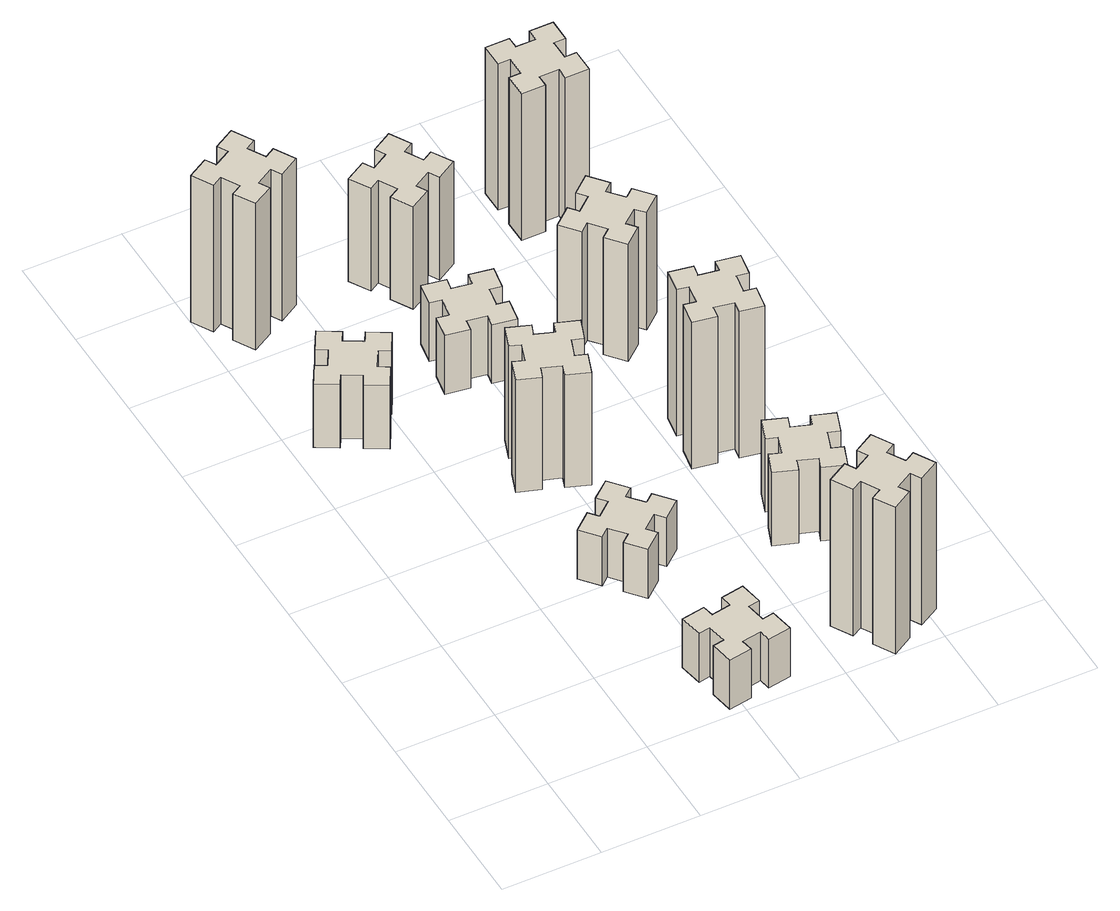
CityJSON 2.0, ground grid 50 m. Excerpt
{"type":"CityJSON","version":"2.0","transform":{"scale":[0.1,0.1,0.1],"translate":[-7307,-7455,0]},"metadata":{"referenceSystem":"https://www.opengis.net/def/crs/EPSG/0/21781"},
"CityObjects":{
"building1":{"type":"Building","attributes":{"class":"1000","function":"1000","usage":"1000","yearOfConstruction":2016,"roofType":"1000","measuredHeight":39,"storeysAboveGround":30,"storeysBelowGround":0},"geometry":[{"type":"Solid","lod":"1","boundaries":[[[[0,1,2,3,4,5,6,7,8,9,10,11,12,13,14,15,16,17,18,19]],[[17,16,20,21]],[[16,15,22,20]],[[15,14,23,22]],[[14,13,24,23]],[[13,12,25,24]],[[12,11,26,25]],[[11,10,27,26]],[[10,9,28,27]],[[9,8,29,28]],[[8,7,30,29]],[[7,6,31,30]],[[6,5,32,31]],[[5,4,33,32]],[[4,3,34,33]],[[3,2,35,34]],[[2,1,36,35]],[[1,0,37,36]],[[0,19,38,37]],[[19,18,39,38]],[[18,17,21,39]],[[24,25,26,27,28,29,30,31,32,33,34,35,36,37,38,39,21,20,22,23]]]]}]},
"building2":{"type":"Building","attributes":{"class":"1000","function":"1000","usage":"1000","yearOfConstruction":2016,"roofType":"1000","measuredHeight":30,"storeysAboveGround":30,"storeysBelowGround":0},"geometry":[{"type":"Solid","lod":"1","boundaries":[[[[40,41,42,43,44,45,46,47,48,49,50,51,52,53,54,55,56,57,58,59]],[[57,56,60,61]],[[56,55,62,60]],[[55,54,63,62]],[[54,53,64,63]],[[53,52,65,64]],[[52,51,66,65]],[[51,50,67,66]],[[50,49,68,67]],[[49,48,69,68]],[[48,47,70,69]],[[47,46,71,70]],[[46,45,72,71]],[[45,44,73,72]],[[44,43,74,73]],[[43,42,75,74]],[[42,41,76,75]],[[41,40,77,76]],[[40,59,78,77]],[[59,58,79,78]],[[58,57,61,79]],[[64,65,66,67,68,69,70,71,72,73,74,75,76,77,78,79,61,60,62,63]]]]}]},
"building3":{"type":"Building","attributes":{"class":"1000","function":"1000","usage":"1000","yearOfConstruction":2016,"roofType":"1000","measuredHeight":90,"storeysAboveGround":30,"storeysBelowGround":0},"geometry":[{"type":"Solid","lod":"1","boundaries":[[[[80,81,82,83,84,85,86,87,88,89,90,91,92,93,94,95,96,97,98,99]],[[97,96,100,101]],[[96,95,102,100]],[[95,94,103,102]],[[94,93,104,103]],[[93,92,105,104]],[[92,91,106,105]],[[91,90,107,106]],[[90,89,108,107]],[[89,88,109,108]],[[88,87,110,109]],[[87,86,111,110]],[[86,85,112,111]],[[85,84,113,112]],[[84,83,114,113]],[[83,82,115,114]],[[82,81,116,115]],[[81,80,117,116]],[[80,99,118,117]],[[99,98,119,118]],[[98,97,101,119]],[[104,105,106,107,108,109,110,111,112,113,114,115,116,117,118,119,101,100,102,103]]]]}]},
"building4":{"type":"Building","attributes":{"class":"1000","function":"1000","usage":"1000","yearOfConstruction":2016,"roofType":"1000","measuredHeight":30,"storeysAboveGround":30,"storeysBelowGround":0},"geometry":[{"type":"Solid","lod":"1","boundaries":[[[[120,121,122,123,124,125,126,127,128,129,130,131,132,133,134,135,136,137,138,139]],[[137,136,140,141]],[[136,135,142,140]],[[135,134,143,142]],[[134,133,144,143]],[[133,132,145,144]],[[132,131,146,145]],[[131,130,147,146]],[[130,129,148,147]],[[129,128,149,148]],[[128,127,150,149]],[[127,126,151,150]],[[126,125,152,151]],[[125,124,153,152]],[[124,123,154,153]],[[123,122,155,154]],[[122,121,156,155]],[[121,120,157,156]],[[120,139,158,157]],[[139,138,159,158]],[[138,137,141,159]],[[144,145,146,147,148,149,150,151,152,153,154,155,156,157,158,159,141,140,142,143]]]]}]},
"building5":{"type":"Building","attributes":{"class":"1000","function":"1000","usage":"1000","yearOfConstruction":2016,"roofType":"1000","measuredHeight":69,"storeysAboveGround":30,"storeysBelowGround":0},"geometry":[{"type":"Solid","lod":"1","boundaries":[[[[160,161,162,163,164,165,166,167,168,169,170,171,172,173,174,175,176,177,178,179]],[[177,176,180,181]],[[176,175,182,180]],[[175,174,183,182]],[[174,173,184,183]],[[173,172,185,184]],[[172,171,186,185]],[[171,170,187,186]],[[170,169,188,187]],[[169,168,189,188]],[[168,167,190,189]],[[167,166,191,190]],[[166,165,192,191]],[[165,164,193,192]],[[164,163,194,193]],[[163,162,195,194]],[[162,161,196,195]],[[161,160,197,196]],[[160,179,198,197]],[[179,178,199,198]],[[178,177,181,199]],[[184,185,186,187,188,189,190,191,192,193,194,195,196,197,198,199,181,180,182,183]]]]}]},
"building6":{"type":"Building","attributes":{"class":"1000","function":"1000","usage":"1000","yearOfConstruction":2016,"roofType":"1000","measuredHeight":36,"storeysAboveGround":30,"storeysBelowGround":0},"geometry":[{"type":"Solid","lod":"1","boundaries":[[[[200,201,202,203,204,205,206,207,208,209,210,211,212,213,214,215,216,217,218,219]],[[217,216,220,221]],[[216,215,222,220]],[[215,214,223,222]],[[214,213,224,223]],[[213,212,225,224]],[[212,211,226,225]],[[211,210,227,226]],[[210,209,228,227]],[[209,208,229,228]],[[208,207,230,229]],[[207,206,231,230]],[[206,205,232,231]],[[205,204,233,232]],[[204,203,234,233]],[[203,202,235,234]],[[202,201,236,235]],[[201,200,237,236]],[[200,219,238,237]],[[219,218,239,238]],[[218,217,221,239]],[[224,225,226,227,228,229,230,231,232,233,234,235,236,237,238,239,221,220,222,223]]]]}]},
"building7":{"type":"Building","attributes":{"class":"1000","function":"1000","usage":"1000","yearOfConstruction":2016,"roofType":"1000","measuredHeight":90,"storeysAboveGround":30,"storeysBelowGround":0},"geometry":[{"type":"Solid","lod":"1","boundaries":[[[[240,241,242,243,244,245,246,247,248,249,250,251,252,253,254,255,256,257,258,259]],[[257,256,260,261]],[[256,255,262,260]],[[255,254,263,262]],[[254,253,264,263]],[[253,252,265,264]],[[252,251,266,265]],[[251,250,267,266]],[[250,249,268,267]],[[249,248,269,268]],[[248,247,270,269]],[[247,246,271,270]],[[246,245,272,271]],[[245,244,273,272]],[[244,243,274,273]],[[243,242,275,274]],[[242,241,276,275]],[[241,240,277,276]],[[240,259,278,277]],[[259,258,279,278]],[[258,257,261,279]],[[264,265,266,267,268,269,270,271,272,273,274,275,276,277,278,279,261,260,262,263]]]]}]},
"building8":{"type":"Building","attributes":{"class":"1000","function":"1000","usage":"1000","yearOfConstruction":2016,"roofType":"1000","measuredHeight":63,"storeysAboveGround":30,"storeysBelowGround":0},"geometry":[{"type":"Solid","lod":"1","boundaries":[[[[280,281,282,283,284,285,286,287,288,289,290,291,292,293,294,295,296,297,298,299]],[[297,296,300,301]],[[296,295,302,300]],[[295,294,303,302]],[[294,293,304,303]],[[293,292,305,304]],[[292,291,306,305]],[[291,290,307,306]],[[290,289,308,307]],[[289,288,309,308]],[[288,287,310,309]],[[287,286,311,310]],[[286,285,312,311]],[[285,284,313,312]],[[284,283,314,313]],[[283,282,315,314]],[[282,281,316,315]],[[281,280,317,316]],[[280,299,318,317]],[[299,298,319,318]],[[298,297,301,319]],[[304,305,306,307,308,309,310,311,312,313,314,315,316,317,318,319,301,300,302,303]]]]}]},
"building9":{"type":"Building","attributes":{"class":"1000","function":"1000","usage":"1000","yearOfConstruction":2016,"roofType":"1000","measuredHeight":45,"storeysAboveGround":30,"storeysBelowGround":0},"geometry":[{"type":"Solid","lod":"1","boundaries":[[[[320,321,322,323,324,325,326,327,328,329,330,331,332,333,334,335,336,337,338,339]],[[337,336,340,341]],[[336,335,342,340]],[[335,334,343,342]],[[334,333,344,343]],[[333,332,345,344]],[[332,331,346,345]],[[331,330,347,346]],[[330,329,348,347]],[[329,328,349,348]],[[328,327,350,349]],[[327,326,351,350]],[[326,325,352,351]],[[325,324,353,352]],[[324,323,354,353]],[[323,322,355,354]],[[322,321,356,355]],[[321,320,357,356]],[[320,339,358,357]],[[339,338,359,358]],[[338,337,341,359]],[[344,345,346,347,348,349,350,351,352,353,354,355,356,357,358,359,341,340,342,343]]]]}]},
"building10":{"type":"Building","attributes":{"class":"1000","function":"1000","usage":"1000","yearOfConstruction":2016,"roofType":"1000","measuredHeight":90,"storeysAboveGround":30,"storeysBelowGround":0},"geometry":[{"type":"Solid","lod":"1","boundaries":[[[[360,361,362,363,364,365,366,367,368,369,370,371,372,373,374,375,376,377,378,379]],[[377,376,380,381]],[[376,375,382,380]],[[375,374,383,382]],[[374,373,384,383]],[[373,372,385,384]],[[372,371,386,385]],[[371,370,387,386]],[[370,369,388,387]],[[369,368,389,388]],[[368,367,390,389]],[[367,366,391,390]],[[366,365,392,391]],[[365,364,393,392]],[[364,363,394,393]],[[363,362,395,394]],[[362,361,396,395]],[[361,360,397,396]],[[360,379,398,397]],[[379,378,399,398]],[[378,377,381,399]],[[384,385,386,387,388,389,390,391,392,393,394,395,396,397,398,399,381,380,382,383]]]]}]},
"building11":{"type":"Building","attributes":{"class":"1000","function":"1000","usage":"1000","yearOfConstruction":2016,"roofType":"1000","measuredHeight":72,"storeysAboveGround":30,"storeysBelowGround":0},"geometry":[{"type":"Solid","lod":"1","boundaries":[[[[400,401,402,403,404,405,406,407,408,409,410,411,412,413,414,415,416,417,418,419]],[[417,416,420,421]],[[416,415,422,420]],[[415,414,423,422]],[[414,413,424,423]],[[413,412,425,424]],[[412,411,426,425]],[[411,410,427,426]],[[410,409,428,427]],[[409,408,429,428]],[[408,407,430,429]],[[407,406,431,430]],[[406,405,432,431]],[[405,404,433,432]],[[404,403,434,433]],[[403,402,435,434]],[[402,401,436,435]],[[401,400,437,436]],[[400,419,438,437]],[[419,418,439,438]],[[418,417,421,439]],[[424,425,426,427,428,429,430,431,432,433,434,435,436,437,438,439,421,420,422,423]]]]}]},
"building12":{"type":"Building","attributes":{"class":"1000","function":"1000","usage":"1000","yearOfConstruction":2016,"roofType":"1000","measuredHeight":90,"storeysAboveGround":30,"storeysBelowGround":0},"geometry":[{"type":"Solid","lod":"1","boundaries":[[[[440,441,442,443,444,445,446,447,448,449,450,451,452,453,454,455,456,457,458,459]],[[457,456,460,461]],[[456,455,462,460]],[[455,454,463,462]],[[454,453,464,463]],[[453,452,465,464]],[[452,451,466,465]],[[451,450,467,466]],[[450,449,468,467]],[[449,448,469,468]],[[448,447,470,469]],[[447,446,471,470]],[[446,445,472,471]],[[445,444,473,472]],[[444,443,474,473]],[[443,442,475,474]],[[442,441,476,475]],[[441,440,477,476]],[[440,459,478,477]],[[459,458,479,478]],[[458,457,461,479]],[[464,465,466,467,468,469,470,471,472,473,474,475,476,477,478,479,461,460,462,463]]]]}]}
},
"vertices":[
[406,2357,0],[456,2444,0],[508,2414,0],[568,2518,0],[464,2578,0],[434,2526,0],[347,2576,0],[377,2628,0],[273,2688,0],[213,2584,0],[265,2554,0],[215,2467,0],[163,2497,0],[103,2393,0],[207,2333,0],[237,2385,0],[324,2335,0],[294,2283,0],[398,2223,0],[458,2327,0],[324,2335,390],[294,2283,390],[237,2385,390],[207,2333,390],[103,2393,390],[163,2497,390],[215,2467,390],[265,2554,390],[213,2584,390],[273,2688,390],[377,2628,390],[347,2576,390],[434,2526,390],[464,2578,390],[568,2518,390],[508,2414,390],[456,2444,390],[406,2357,390],[458,2327,390],[398,2223,390],
[1192,205,0],[1175,304,0],[1234,314,0],[1213,432,0],[1095,411,0],[1105,352,0],[1007,335,0],[997,394,0],[878,373,0],[899,255,0],[958,265,0],[976,167,0],[917,157,0],[937,38,0],[1056,59,0],[1045,118,0],[1144,136,0],[1154,77,0],[1272,97,0],[1251,216,0],[1144,136,300],[1154,77,300],[1045,118,300],[1056,59,300],[937,38,300],[917,157,300],[976,167,300],[958,265,300],[899,255,300],[878,373,300],[997,394,300],[1007,335,300],[1105,352,300],[1095,411,300],[1213,432,300],[1234,314,300],[1175,304,300],[1192,205,300],[1251,216,300],[1272,97,300],
[224,3416,0],[137,3366,0],[107,3418,0],[3,3358,0],[63,3254,0],[115,3284,0],[165,3197,0],[113,3167,0],[173,3063,0],[277,3123,0],[247,3175,0],[334,3225,0],[364,3173,0],[468,3233,0],[408,3337,0],[356,3307,0],[306,3394,0],[358,3424,0],[298,3528,0],[194,3468,0],[306,3394,900],[358,3424,900],[356,3307,900],[408,3337,900],[468,3233,900],[364,3173,900],[334,3225,900],[247,3175,900],[277,3123,900],[173,3063,900],[113,3167,900],[165,3197,900],[115,3284,900],[63,3254,900],[3,3358,900],[107,3418,900],[137,3366,900],[224,3416,900],[194,3468,900],[298,3528,900],
[1008,959,0],[1084,1023,0],[1123,977,0],[1215,1054,0],[1138,1146,0],[1092,1108,0],[1027,1184,0],[1073,1223,0],[996,1315,0],[904,1238,0],[943,1192,0],[866,1127,0],[828,1173,0],[736,1096,0],[813,1004,0],[859,1043,0],[923,966,0],[877,928,0],[954,836,0],[1046,913,0],[923,966,300],[877,928,300],[859,1043,300],[813,1004,300],[736,1096,300],[828,1173,300],[866,1127,300],[943,1192,300],[904,1238,300],[996,1315,300],[1073,1223,300],[1027,1184,300],[1092,1108,300],[1138,1146,300],[1215,1054,300],[1123,977,300],[1084,1023,300],[1008,959,300],[1046,913,300],[954,836,300],
[1062,1731,0],[1096,1825,0],[1152,1804,0],[1193,1917,0],[1080,1958,0],[1060,1902,0],[966,1936,0],[987,1992,0],[874,2033,0],[833,1920,0],[889,1900,0],[855,1806,0],[799,1827,0],[757,1714,0],[870,1673,0],[891,1729,0],[985,1695,0],[964,1639,0],[1077,1597,0],[1118,1710,0],[985,1695,690],[964,1639,690],[891,1729,690],[870,1673,690],[757,1714,690],[799,1827,690],[855,1806,690],[889,1900,690],[833,1920,690],[874,2033,690],[987,1992,690],[966,1936,690],[1060,1902,690],[1080,1958,690],[1193,1917,690],[1152,1804,690],[1096,1825,690],[1062,1731,690],[1118,1710,690],[1077,1597,690],
[1044,2655,0],[945,2672,0],[956,2731,0],[837,2752,0],[817,2634,0],[876,2624,0],[858,2525,0],[799,2536,0],[778,2417,0],[897,2397,0],[907,2456,0],[1005,2438,0],[995,2379,0],[1113,2358,0],[1134,2477,0],[1075,2487,0],[1092,2585,0],[1151,2575,0],[1172,2693,0],[1054,2714,0],[1092,2585,360],[1151,2575,360],[1075,2487,360],[1134,2477,360],[1113,2358,360],[995,2379,360],[1005,2438,360],[907,2456,360],[897,2397,360],[778,2417,360],[799,2536,360],[858,2525,360],[876,2624,360],[817,2634,360],[837,2752,360],[956,2731,360],[945,2672,360],[1044,2655,360],[1054,2714,360],[1172,2693,360],
[1827,115,0],[1914,165,0],[1944,113,0],[2048,173,0],[1988,277,0],[1936,247,0],[1886,334,0],[1938,364,0],[1878,468,0],[1774,408,0],[1804,356,0],[1717,306,0],[1687,358,0],[1583,298,0],[1643,194,0],[1695,224,0],[1745,137,0],[1693,107,0],[1753,3,0],[1857,63,0],[1745,137,900],[1693,107,900],[1695,224,900],[1643,194,900],[1583,298,900],[1687,358,900],[1717,306,900],[1804,356,900],[1774,408,900],[1878,468,900],[1938,364,900],[1886,334,900],[1936,247,900],[1988,277,900],[2048,173,900],[1944,113,900],[1914,165,900],[1827,115,900],[1857,63,900],[1753,3,900],
[1096,3207,0],[1046,3294,0],[1098,3324,0],[1038,3428,0],[934,3368,0],[964,3316,0],[877,3266,0],[847,3318,0],[743,3258,0],[803,3154,0],[855,3184,0],[905,3097,0],[853,3067,0],[913,2963,0],[1017,3023,0],[987,3075,0],[1074,3125,0],[1104,3073,0],[1208,3133,0],[1148,3237,0],[1074,3125,630],[1104,3073,630],[987,3075,630],[1017,3023,630],[913,2963,630],[853,3067,630],[905,3097,630],[855,3184,630],[803,3154,630],[743,3258,630],[847,3318,630],[877,3266,630],[964,3316,630],[934,3368,630],[1038,3428,630],[1098,3324,630],[1046,3294,630],[1096,3207,630],[1148,3237,630],[1208,3133,630],
[1731,889,0],[1825,855,0],[1804,799,0],[1917,757,0],[1958,870,0],[1902,891,0],[1936,985,0],[1992,964,0],[2033,1077,0],[1920,1118,0],[1900,1062,0],[1806,1096,0],[1827,1152,0],[1714,1193,0],[1673,1080,0],[1729,1060,0],[1695,966,0],[1639,987,0],[1597,874,0],[1710,833,0],[1695,966,450],[1639,987,450],[1729,1060,450],[1673,1080,450],[1714,1193,450],[1827,1152,450],[1806,1096,450],[1900,1062,450],[1920,1118,450],[2033,1077,450],[1992,964,450],[1936,985,450],[1902,891,450],[1958,870,450],[1917,757,450],[1804,799,450],[1825,855,450],[1731,889,450],[1710,833,450],[1597,874,450],
[1647,1516,0],[1745,1498,0],[1735,1439,0],[1853,1418,0],[1874,1537,0],[1815,1547,0],[1832,1645,0],[1891,1635,0],[1912,1753,0],[1794,1774,0],[1784,1715,0],[1685,1732,0],[1696,1791,0],[1577,1812,0],[1557,1694,0],[1616,1684,0],[1598,1585,0],[1539,1596,0],[1518,1477,0],[1637,1457,0],[1598,1585,900],[1539,1596,900],[1616,1684,900],[1557,1694,900],[1577,1812,900],[1696,1791,900],[1685,1732,900],[1784,1715,900],[1794,1774,900],[1912,1753,900],[1891,1635,900],[1832,1645,900],[1815,1547,900],[1874,1537,900],[1853,1418,900],[1735,1439,900],[1745,1498,900],[1647,1516,900],[1637,1457,900],[1518,1477,900],
[1499,2423,0],[1563,2346,0],[1517,2308,0],[1594,2216,0],[1686,2293,0],[1648,2339,0],[1724,2403,0],[1763,2357,0],[1855,2434,0],[1778,2526,0],[1732,2488,0],[1667,2564,0],[1713,2603,0],[1636,2695,0],[1544,2618,0],[1583,2572,0],[1506,2507,0],[1468,2553,0],[1376,2476,0],[1453,2384,0],[1506,2507,720],[1468,2553,720],[1583,2572,720],[1544,2618,720],[1636,2695,720],[1713,2603,720],[1667,2564,720],[1732,2488,720],[1778,2526,720],[1855,2434,720],[1763,2357,720],[1724,2403,720],[1648,2339,720],[1686,2293,720],[1594,2216,720],[1517,2308,720],[1563,2346,720],[1499,2423,720],[1453,2384,720],[1376,2476,720],
[1665,3185,0],[1765,3185,0],[1765,3125,0],[1885,3125,0],[1885,3245,0],[1825,3245,0],[1825,3345,0],[1885,3345,0],[1885,3465,0],[1765,3465,0],[1765,3405,0],[1665,3405,0],[1665,3465,0],[1545,3465,0],[1545,3345,0],[1605,3345,0],[1605,3245,0],[1545,3245,0],[1545,3125,0],[1665,3125,0],[1605,3245,900],[1545,3245,900],[1605,3345,900],[1545,3345,900],[1545,3465,900],[1665,3465,900],[1665,3405,900],[1765,3405,900],[1765,3465,900],[1885,3465,900],[1885,3345,900],[1825,3345,900],[1825,3245,900],[1885,3245,900],[1885,3125,900],[1765,3125,900],[1765,3185,900],[1665,3185,900],[1665,3125,900],[1545,3125,900]
]}
